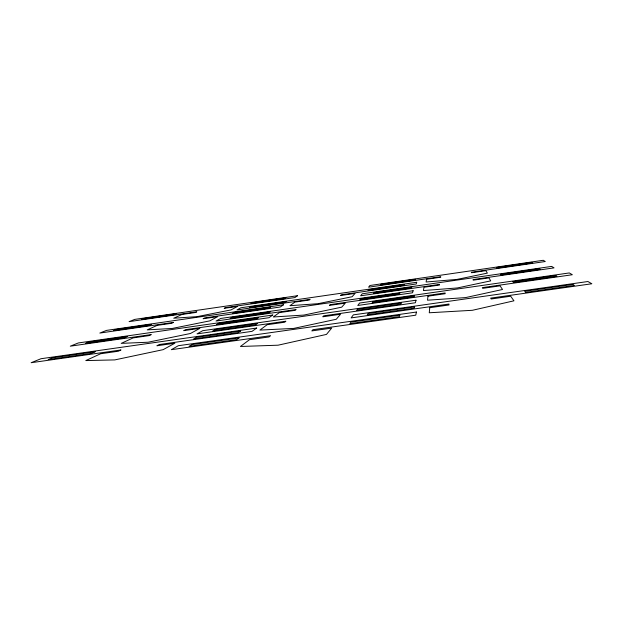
<?xml version="1.0" encoding="UTF-8"?>
<svg xmlns="http://www.w3.org/2000/svg" width="623" height="623" viewBox="0 0 623 623"><rect width="100%" height="100%" fill="white"/><g stroke="black" fill="none" stroke-linecap="round" stroke-linejoin="round"><path stroke-width="0.93" d="M439.495 284.415L439.488 285.03L423.998 287.265L423.414 290.552L457.36 287.951L490.722 280.864L488.923 277.897L473.246 280.155L473.013 279.571L554.049 267.874L551.667 266.403L362.243 293.791L360.624 295.8L439.495 284.415M429.738 307.707L429.27 312.769L472.39 310.293L513.952 300.816L510.681 296.229L491.111 299.009L490.667 298.113L591.85 283.761L587.917 281.518L353.35 314.872L351.115 317.909L448.942 304.032L449.027 304.974L429.738 307.707M427.985 296.174L427.503 300.193L465.545 297.599L502.527 289.485L500.067 285.856L482.654 288.348L482.319 287.631L572.342 274.735L569.29 272.944L359.627 303.035L357.773 305.472L445.134 292.958L445.172 293.713L427.985 296.174M426.56 279.275L426.116 282.001L457.009 279.408L487.373 273.123L485.831 270.662L471.533 272.742L471.331 272.259L545.265 261.52L543.256 260.289L369.914 285.505L368.582 287.187L440.71 276.705L440.71 277.219L426.56 279.275M416.421 312.03L415.767 315.199L312.964 329.699L311.804 330.914L331.677 328.111L326.468 334.411L278.053 345.197L240.416 346.481L249.488 339.699L269.066 336.942L270.608 335.68L171.333 349.682L178.334 345.71L416.421 312.03M414.443 306.937L414.155 308.19L367.259 314.849L368.076 313.525L414.443 306.937M416.008 300.216L415.416 302.747L323.75 315.814L322.8 316.788L340.524 314.257L336.288 319.249L293.768 328.407L259.869 330.097L267.166 324.708L284.649 322.223L285.902 321.211L197.047 333.881L202.716 330.688L416.008 300.216M414.35 295.777L414.093 296.789L372.172 302.801L372.858 301.734L414.35 295.777M416.709 282.281L416.242 283.987L341.202 294.85L340.54 295.504L355.055 293.402L352.12 296.727L318.119 303.681L289.944 305.706L294.913 302.108L309.265 300.029L310.129 299.351L236.981 309.95L240.883 307.778L416.709 282.281M413.135 290.723L412.543 292.787L330.182 304.631L329.38 305.418L345.306 303.128L341.7 307.162L303.907 315.074L273.271 316.975L279.345 312.614L295.076 310.347L296.127 309.53L216.041 321.047L220.76 318.439L413.135 290.723M415.307 279.306L415.105 280.007L380.443 285.038L380.941 284.306L415.307 279.306M411.764 287.117L411.499 287.951L373.629 293.417L374.236 292.545L411.764 287.117M399.81 315.215L399.327 316.648L349.838 323.633L350.913 322.13L399.81 315.215M401.181 303.004L400.76 304.149L356.613 310.441L357.493 309.242L401.181 303.004M404.561 284.493L404.241 285.264L368.068 290.505L368.699 289.687L404.561 284.493M399.787 293.184L399.398 294.118L359.712 299.834L360.483 298.845L399.787 293.184M256.684 328.041L252.035 331.358L159.262 344.527L156.903 345.765L174.837 343.226L163.148 349.659L114.788 359.907L85.81 360.585L100.622 353.747L118.308 351.24L120.987 349.962L31.15 362.711L40.993 358.723L256.684 328.041M272.781 315.036L268.988 317.707L185.685 329.645L183.762 330.649L199.874 328.337L190.443 333.492L148.079 342.229L121.228 343.366L133.174 337.892L149.084 335.61L151.249 334.582L70.306 346.178L78.311 342.954L272.781 315.036M239.014 337.946L236.623 339.621L189.049 346.333L191.985 344.597L239.014 337.946M257.322 323.547L255.383 324.887L212.755 330.969L215.137 329.567L257.322 323.547M297.568 295.707L294.897 297.56L225.542 307.637L224.202 308.323L237.62 306.376L231.078 309.904L197.094 316.64L173.747 318.213L182.025 314.451L195.295 312.52L196.813 311.812L129.101 321.647L134.724 319.397L297.568 295.707M283.473 304.795L280.264 307.007L204.71 317.917L203.106 318.742L217.715 316.632L209.85 320.861L172.135 328.469L147.254 329.871L157.183 325.37L171.629 323.282L173.443 322.434L99.836 333.064L106.533 330.392L283.473 304.795M286.214 301.649L284.875 302.56L249.73 307.645L251.365 306.695L286.214 301.649M270.187 311.85L268.56 312.948L230.113 318.478L232.091 317.341L270.187 311.85M240.571 331.054L238.344 332.55L193.667 338.896L196.37 337.339L240.571 331.054M258.405 317.675L256.59 318.883L216.446 324.638L218.65 323.384L258.405 317.675M285.723 297.833L284.438 298.666L250.999 303.526L252.549 302.653L285.723 297.833M270.491 307.155L268.957 308.151L232.535 313.408L234.388 312.372L270.491 307.155M95.062 351.746L91.285 353.436L48.189 359.557L52.418 357.804L95.062 351.746M127.372 336.482L124.296 337.853L85.437 343.429L88.879 342.004L127.372 336.482M176.184 313.758L174.019 314.716L141.476 319.443L143.89 318.462L176.184 313.758M151.381 324.373L148.804 325.51L113.441 330.618L116.322 329.442L151.381 324.373M531.964 262.345L496.624 267.485L497.107 268.085L532.751 262.906L531.964 262.345M539.347 268.677L500.658 274.268L501.227 274.992L540.281 269.354L539.347 268.677M555.724 275.498L512.807 281.658L513.562 282.531L556.931 276.316L555.724 275.498M572.825 284.431L524.683 291.268L525.664 292.366L574.375 285.451L572.825 284.431"/></g></svg>
